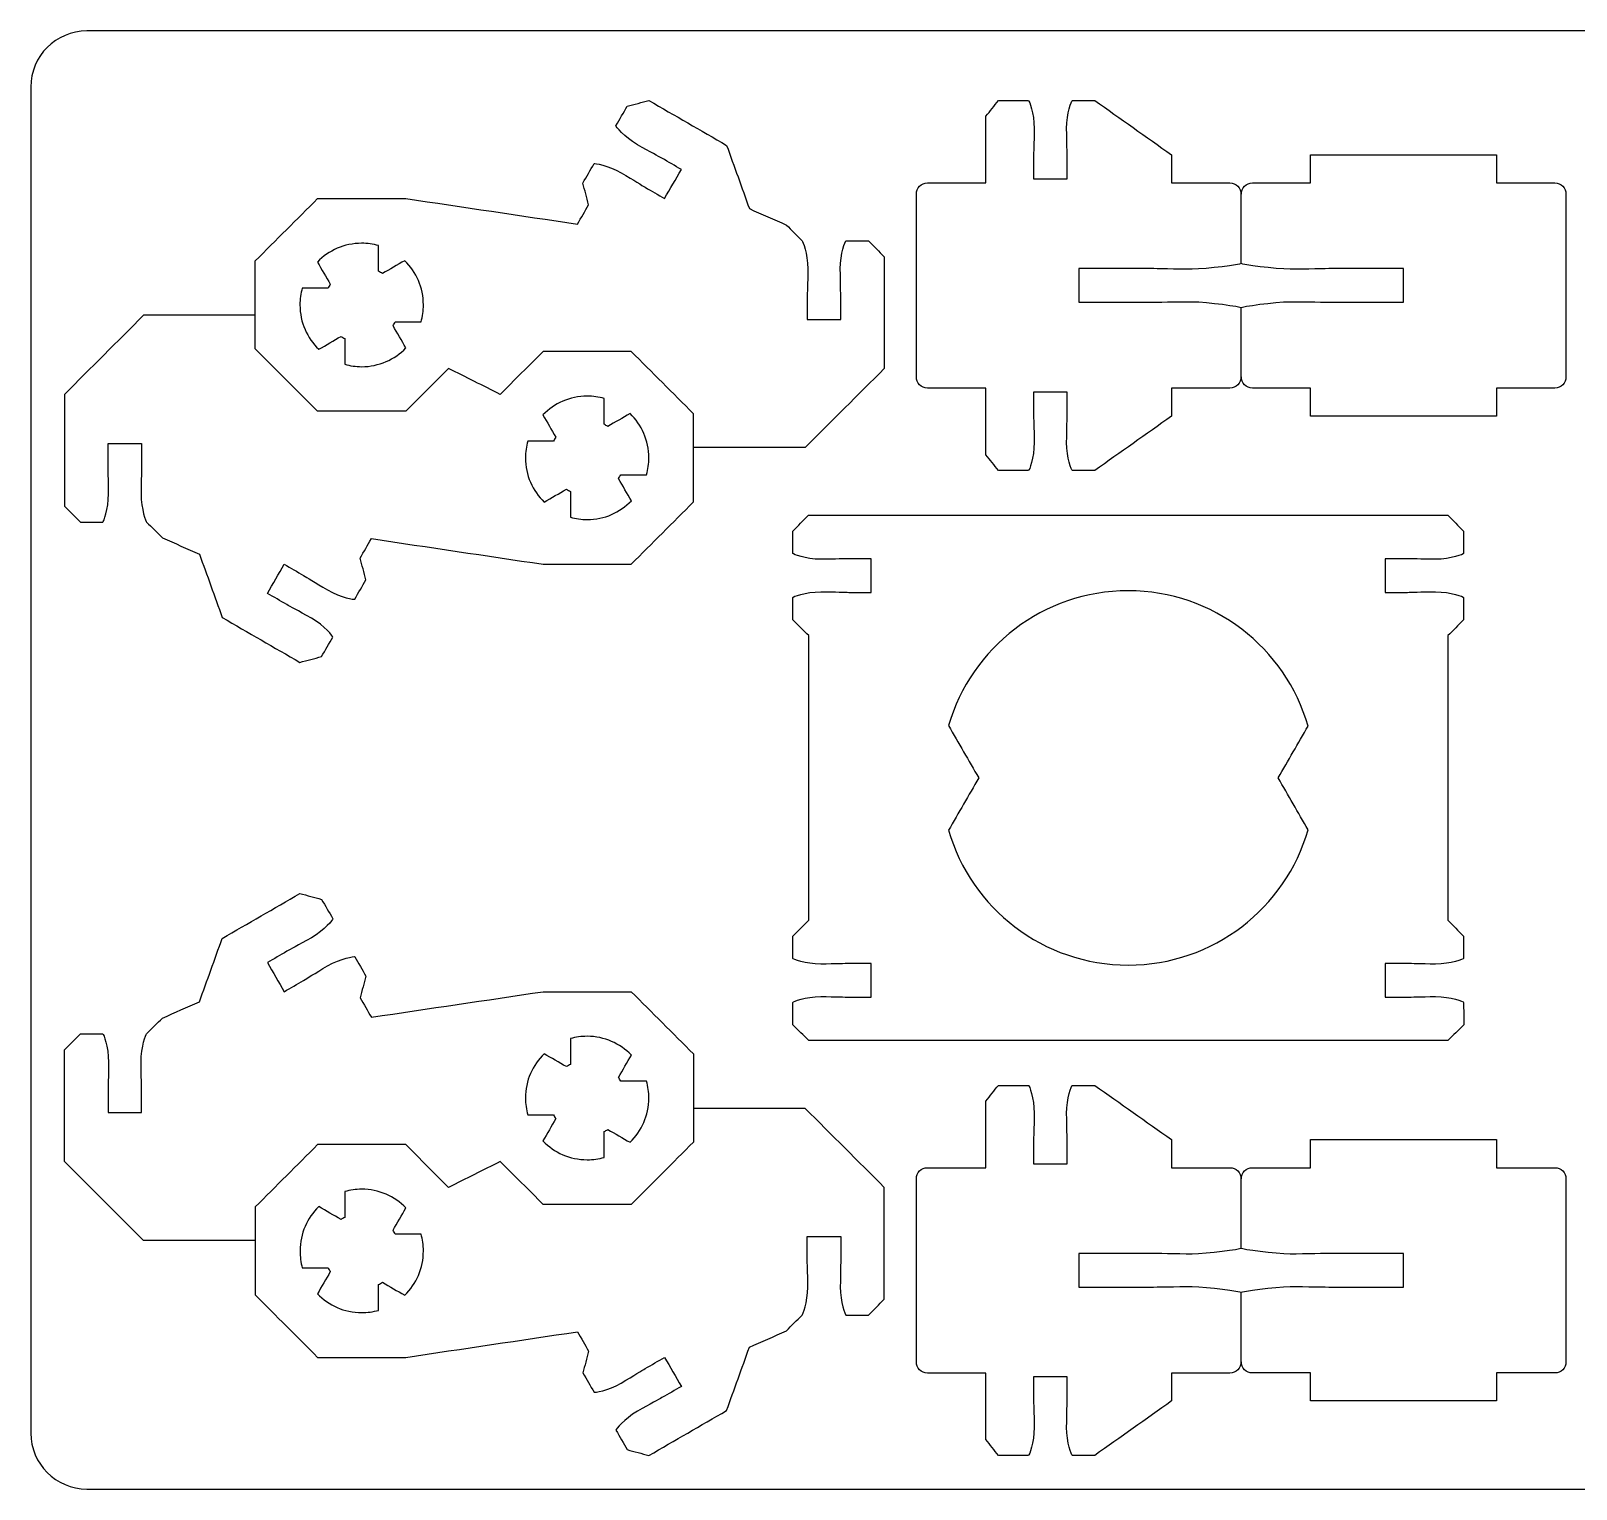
# Model space of a CAD drawing. Extents: x 0 to 680, y 0 to 410.
# Drawn here: x 460 to 597.8, y 280 to 410 of the extents above; entities that cross this region are included whole.
import ezdxf

# ---------------------------------------------------------------- set-up
doc = ezdxf.new("R2010")
doc.units = 0
doc.header["$MEASUREMENT"] = 0
doc.layers.add('DEFAULT', color=18, linetype='CONTINUOUS')

msp = doc.modelspace()

# ---------------------------------------------------------------- linework, layer by layer
at = {"layer": 'DEFAULT', "color": 1}
for points, knots in [([(675, 280.01), (605, 280.01), (535, 280.01), (465, 280.01), (462.24, 280.01), (460, 282.25), (460, 285), (460, 325), (460, 365), (460, 405), (460, 407.77), (462.24, 410), (465, 410), (535, 410), (605, 410), (675, 410), (677.76, 410), (680, 407.77), (680, 405), (680, 365), (680, 325), (680, 285), (680, 282.25), (677.76, 280.01), (675, 280.01)], [0, 0, 0, 0, 595.271, 595.271, 595.271, 596.271, 596.271, 596.271, 936.431, 936.431, 936.431, 937.431, 937.431, 937.431, 1532.702, 1532.702, 1532.702, 1533.702, 1533.702, 1533.702, 1873.862, 1873.862, 1873.862, 1874.862, 1874.862, 1874.862, 1874.862]), ([(534.68, 391.29), (534.01, 391.29), (533.34, 391.29), (532.67, 391.29), (532.61, 391.29), (532.17, 390.16), (532.17, 388.78), (532.17, 387.4), (532.22, 386.62), (532.21, 386.28), (532.21, 385.62), (532.21, 384.95), (532.21, 384.29), (531.21, 384.29), (530.21, 384.29), (529.21, 384.29), (529.21, 384.95), (529.22, 385.62), (529.22, 386.29), (529.22, 386.63), (529.27, 387.4), (529.27, 388.79), (529.27, 390.17), (528.82, 391.29), (528.77, 391.29), (528.3, 391.76), (527.83, 392.23), (527.36, 392.7), (526.26, 393.19), (525.16, 393.67), (524.06, 394.16), (523.39, 396.04), (522.71, 397.92), (522.03, 399.8), (519.72, 401.14), (517.41, 402.47), (515.1, 403.8), (514.46, 403.63), (513.81, 403.46), (513.17, 403.29), (512.84, 402.71), (512.5, 402.13), (512.17, 401.55), (512.14, 401.5), (512.89, 400.56), (514.08, 399.86), (515.28, 399.17), (515.98, 398.83), (516.27, 398.65), (516.85, 398.32), (517.43, 397.98), (518, 397.65), (517.5, 396.79), (517, 395.92), (516.5, 395.06), (515.93, 395.39), (515.35, 395.73), (514.77, 396.06), (514.48, 396.23), (513.83, 396.66), (512.63, 397.35), (511.44, 398.04), (510.25, 398.22), (510.22, 398.17), (509.88, 397.59), (509.55, 397.02), (509.22, 396.44), (509.39, 395.8), (509.56, 395.15), (509.73, 394.51), (509.4, 393.93), (509.07, 393.35), (508.74, 392.78), (503.63, 393.54), (498.53, 394.3), (493.42, 395.06), (490.81, 395.06), (488.19, 395.06), (485.57, 395.06), (483.72, 393.2), (481.86, 391.35), (480.01, 389.5), (480.01, 386.88), (480.01, 384.27), (480.01, 381.65), (481.86, 379.8), (483.72, 377.94), (485.57, 376.09), (488.19, 376.09), (490.81, 376.09), (493.42, 376.09), (494.7, 377.37), (495.97, 378.64), (497.24, 379.91), (498.78, 379.14), (500.32, 378.37), (501.85, 377.6), (503.12, 378.87), (504.4, 380.15), (505.67, 381.42), (508.29, 381.42), (510.91, 381.42), (513.53, 381.42), (515.38, 379.57), (517.23, 377.72), (519.08, 375.87), (519.08, 374.87), (519.08, 373.87), (519.08, 372.87), (522.4, 372.87), (525.72, 372.87), (529.04, 372.87), (531.39, 375.21), (533.74, 377.56), (536.09, 379.91), (536.09, 383.23), (536.09, 386.55), (536.09, 389.87), (535.62, 390.34), (535.15, 390.82), (534.68, 391.29)], [5.670997, 5.670997, 5.670997, 5.670997, 11.341997, 11.341997, 11.341997, 12.341997, 12.341997, 12.341997, 13.341997, 13.341997, 13.341997, 18.992997, 18.992997, 18.992997, 27.492997, 27.492997, 27.492997, 33.154004, 33.154004, 33.154004, 34.154004, 34.154004, 34.154004, 35.154004, 35.154004, 35.154004, 40.824293, 40.824293, 40.824293, 51.024389, 51.024389, 51.024389, 68.038683, 68.038683, 68.038683, 90.718288, 90.718288, 90.718288, 96.391059, 96.391059, 96.391059, 102.058246, 102.058246, 102.058246, 103.058246, 103.058246, 103.058246, 104.058246, 104.058246, 104.058246, 109.717636, 109.717636, 109.717636, 118.216583, 118.216583, 118.216583, 123.894648, 123.894648, 123.894648, 124.894648, 124.894648, 124.894648, 125.894648, 125.894648, 125.894648, 131.561834, 131.561834, 131.561834, 137.223327, 137.223327, 137.223327, 142.890513, 142.890513, 142.890513, 186.767669, 186.767669, 186.767669, 209.038669, 209.038669, 209.038669, 231.30617, 231.30617, 231.30617, 253.57617, 253.57617, 253.57617, 275.843671, 275.843671, 275.843671, 298.114671, 298.114671, 298.114671, 313.416462, 313.416462, 313.416462, 328.033195, 328.033195, 328.033195, 343.334278, 343.334278, 343.334278, 365.604278, 365.604278, 365.604278, 387.871779, 387.871779, 387.871779, 396.375779, 396.375779, 396.375779, 424.616779, 424.616779, 424.616779, 452.857917, 452.857917, 452.857917, 481.096917, 481.096917, 481.096917, 486.767914, 486.767914, 486.767914, 486.767914]), ([(567.91, 379.16), (567.91, 378.61), (567.46, 378.15), (566.91, 378.15), (565.17, 378.15), (563.44, 378.15), (561.7, 378.15), (561.7, 377.32), (561.7, 376.49), (561.7, 375.66), (559.42, 374.04), (557.14, 372.43), (554.86, 370.81), (554.19, 370.81), (553.53, 370.81), (552.86, 370.81), (552.8, 370.81), (552.36, 371.93), (552.35, 373.31), (552.35, 374.69), (552.4, 375.47), (552.4, 375.81), (552.4, 376.47), (552.4, 377.14), (552.4, 377.8), (551.4, 377.8), (550.4, 377.8), (549.4, 377.8), (549.4, 377.14), (549.4, 376.47), (549.4, 375.8), (549.4, 375.47), (549.45, 374.69), (549.45, 373.3), (549.45, 371.93), (549.01, 370.81), (548.95, 370.81), (548.05, 370.81), (547.15, 370.81), (546.26, 370.81), (545.89, 371.28), (545.52, 371.75), (545.15, 372.22), (545.15, 374.2), (545.15, 376.18), (545.15, 378.15), (543.41, 378.15), (541.68, 378.15), (539.95, 378.15), (539.4, 378.15), (538.95, 378.61), (538.95, 379.16), (538.95, 384.59), (538.95, 390.03), (538.95, 395.46), (538.95, 396.01), (539.4, 396.46), (539.95, 396.46), (541.68, 396.46), (543.41, 396.46), (545.15, 396.46), (545.15, 398.43), (545.15, 400.41), (545.15, 402.39), (545.52, 402.86), (545.89, 403.33), (546.26, 403.8), (547.15, 403.8), (548.05, 403.8), (548.95, 403.8), (549.01, 403.8), (549.45, 402.68), (549.45, 401.31), (549.45, 399.92), (549.4, 399.14), (549.4, 398.81), (549.4, 398.14), (549.4, 397.47), (549.4, 396.81), (550.4, 396.81), (551.4, 396.81), (552.4, 396.81), (552.4, 397.47), (552.4, 398.14), (552.4, 398.8), (552.4, 399.14), (552.35, 399.92), (552.35, 401.3), (552.36, 402.68), (552.8, 403.8), (552.86, 403.8), (553.53, 403.8), (554.19, 403.8), (554.86, 403.8), (557.14, 402.19), (559.42, 400.57), (561.7, 398.96), (561.7, 398.12), (561.7, 397.29), (561.7, 396.46), (563.44, 396.46), (565.17, 396.46), (566.91, 396.46), (567.46, 396.46), (567.91, 396.01), (567.91, 395.46)], [0, 0, 0, 0, 1, 1, 1, 15.775, 15.775, 15.775, 22.855, 22.855, 22.855, 46.613384, 46.613384, 46.613384, 52.283384, 52.283384, 52.283384, 53.283384, 53.283384, 53.283384, 54.283384, 54.283384, 54.283384, 59.943384, 59.943384, 59.943384, 68.443384, 68.443384, 68.443384, 74.113397, 74.113397, 74.113397, 75.113397, 75.113397, 75.113397, 76.113397, 76.113397, 76.113397, 83.758397, 83.758397, 83.758397, 88.856436, 88.856436, 88.856436, 105.675436, 105.675436, 105.675436, 120.390436, 120.390436, 120.390436, 121.390436, 121.390436, 121.390436, 167.599436, 167.599436, 167.599436, 168.599436, 168.599436, 168.599436, 183.314436, 183.314436, 183.314436, 200.134436, 200.134436, 200.134436, 205.231689, 205.231689, 205.231689, 212.876689, 212.876689, 212.876689, 213.876689, 213.876689, 213.876689, 214.876689, 214.876689, 214.876689, 220.545701, 220.545701, 220.545701, 229.045701, 229.045701, 229.045701, 234.706701, 234.706701, 234.706701, 235.706701, 235.706701, 235.706701, 236.706701, 236.706701, 236.706701, 242.376701, 242.376701, 242.376701, 266.13046, 266.13046, 266.13046, 273.21946, 273.21946, 273.21946, 287.99446, 287.99446, 287.99446, 288.99446, 288.99446, 288.99446, 288.99446]), ([(596.87, 379.16), (596.87, 384.59), (596.87, 390.03), (596.87, 395.46), (596.87, 396.01), (596.42, 396.46), (595.87, 396.46), (594.13, 396.46), (592.39, 396.46), (590.66, 396.46), (590.66, 397.29), (590.66, 398.12), (590.66, 398.96), (585.14, 398.96), (579.62, 398.96), (574.1, 398.96), (574.1, 398.12), (574.1, 397.29), (574.1, 396.46), (572.37, 396.46), (570.64, 396.46), (568.91, 396.46), (568.36, 396.46), (567.91, 396.01), (567.91, 395.46), (567.91, 393.39), (567.91, 391.32), (567.91, 389.26), (567.94, 389.19), (570.92, 388.76), (572.28, 388.76), (573.66, 388.76), (575.57, 388.81), (575.91, 388.81), (578.07, 388.81), (580.23, 388.81), (582.39, 388.81), (582.39, 387.81), (582.39, 386.82), (582.39, 385.82), (580.23, 385.82), (578.07, 385.82), (575.91, 385.82), (575.57, 385.81), (573.66, 385.86), (572.28, 385.86), (570.9, 385.86), (567.91, 385.41), (567.91, 385.35), (567.91, 383.29), (567.91, 381.22), (567.91, 379.16), (567.91, 378.61), (568.36, 378.16), (568.91, 378.16), (570.64, 378.16), (572.37, 378.16), (574.1, 378.16), (574.1, 377.32), (574.1, 376.49), (574.1, 375.66), (579.62, 375.66), (585.14, 375.66), (590.66, 375.66), (590.66, 376.49), (590.66, 377.32), (590.66, 378.16), (592.39, 378.16), (594.13, 378.16), (595.87, 378.16), (596.42, 378.16), (596.87, 378.61), (596.87, 379.16)], [1, 1, 1, 1, 47.209, 47.209, 47.209, 48.209, 48.209, 48.209, 62.973, 62.973, 62.973, 70.053, 70.053, 70.053, 116.978, 116.978, 116.978, 124.058, 124.058, 124.058, 138.782, 138.782, 138.782, 139.782, 139.782, 139.782, 157.372, 157.372, 157.372, 158.372, 158.372, 158.372, 159.372, 159.372, 159.372, 177.743002, 177.743002, 177.743002, 186.241002, 186.241002, 186.241002, 204.602002, 204.602002, 204.602002, 205.602002, 205.602002, 205.602002, 206.602002, 206.602002, 206.602002, 224.161002, 224.161002, 224.161002, 225.161002, 225.161002, 225.161002, 239.885002, 239.885002, 239.885002, 246.974002, 246.974002, 246.974002, 293.899002, 293.899002, 293.899002, 300.988002, 300.988002, 300.988002, 315.752002, 315.752002, 315.752002, 316.752002, 316.752002, 316.752002, 316.752002]), ([(494.79, 384.07), (494.02, 384.07), (493.26, 384.07), (492.49, 384.07), (492.43, 383.95), (492.37, 383.84), (492.29, 383.73), (492.67, 383.07), (493.06, 382.4), (493.44, 381.74), (492.44, 380.71), (491.04, 380.07), (489.49, 380.07), (488.97, 380.07), (488.47, 380.15), (487.99, 380.28), (487.99, 381.05), (487.99, 381.81), (487.99, 382.58), (487.88, 382.64), (487.76, 382.7), (487.66, 382.77), (487, 382.39), (486.33, 382), (485.67, 381.62), (484.64, 382.62), (483.99, 384.02), (483.99, 385.57), (483.99, 386.09), (484.07, 386.6), (484.2, 387.07), (484.97, 387.07), (485.73, 387.07), (486.5, 387.07), (486.56, 387.19), (486.63, 387.3), (486.7, 387.42), (486.32, 388.08), (485.93, 388.74), (485.55, 389.4), (486.55, 390.43), (487.95, 391.07), (489.49, 391.07), (490.01, 391.07), (490.51, 391), (490.99, 390.87), (490.99, 390.1), (490.99, 389.34), (490.99, 388.57), (491.11, 388.51), (491.23, 388.44), (491.34, 388.37), (492, 388.75), (492.67, 389.13), (493.33, 389.52), (494.36, 388.52), (495, 387.12), (495, 385.57), (495, 385.05), (494.93, 384.55), (494.79, 384.07)], [1, 1, 1, 1, 7.511, 7.511, 7.511, 8.511, 8.511, 8.511, 15.011723, 15.011723, 15.011723, 16.011723, 16.011723, 16.011723, 17.011723, 17.011723, 17.011723, 23.521723, 23.521723, 23.521723, 24.521723, 24.521723, 24.521723, 31.036973, 31.036973, 31.036973, 32.036973, 32.036973, 32.036973, 33.036973, 33.036973, 33.036973, 39.547973, 39.547973, 39.547973, 40.557973, 40.557973, 40.557973, 47.062335, 47.062335, 47.062335, 48.062335, 48.062335, 48.062335, 49.062335, 49.062335, 49.062335, 55.562335, 55.562335, 55.562335, 56.562335, 56.562335, 56.562335, 63.055265, 63.055265, 63.055265, 64.055265, 64.055265, 64.055265, 65.055265, 65.055265, 65.055265, 65.055265]), ([(567.91, 389.26), (567.88, 389.19), (564.9, 388.76), (563.54, 388.76), (562.16, 388.76), (560.26, 388.81), (559.91, 388.81), (557.75, 388.81), (555.59, 388.81), (553.43, 388.81), (553.43, 387.81), (553.43, 386.82), (553.43, 385.82), (555.59, 385.82), (557.75, 385.82), (559.91, 385.82), (560.25, 385.81), (562.16, 385.86), (563.54, 385.86), (564.92, 385.86), (567.91, 385.41), (567.91, 385.35)], [0, 0, 0, 0, 1, 1, 1, 2, 2, 2, 20.375002, 20.375002, 20.375002, 28.873002, 28.873002, 28.873002, 47.238002, 47.238002, 47.238002, 48.238002, 48.238002, 48.238002, 49.238002, 49.238002, 49.238002, 49.238002]), ([(480.01, 384.65), (476.69, 384.65), (473.37, 384.65), (470.05, 384.65), (467.7, 382.3), (465.35, 379.95), (463, 377.6), (463, 374.28), (463, 370.96), (463, 367.64), (463.48, 367.17), (463.95, 366.7), (464.42, 366.22), (465.09, 366.22), (465.75, 366.22), (466.42, 366.22), (466.48, 366.22), (466.92, 367.35), (466.93, 368.73), (466.93, 370.11), (466.88, 370.89), (466.88, 371.23), (466.88, 371.89), (466.88, 372.56), (466.88, 373.22), (467.88, 373.22), (468.88, 373.22), (469.88, 373.22), (469.88, 372.56), (469.88, 371.89), (469.88, 371.23), (469.88, 370.88), (469.83, 370.11), (469.83, 368.73), (469.83, 367.35), (470.27, 366.22), (470.32, 366.22), (470.8, 365.75), (471.27, 365.28), (471.74, 364.81), (472.84, 364.32), (473.93, 363.84), (475.03, 363.36), (475.71, 361.47), (476.39, 359.59), (477.06, 357.71), (479.37, 356.37), (481.68, 355.04), (483.99, 353.71), (484.64, 353.88), (485.28, 354.05), (485.92, 354.23), (486.26, 354.8), (486.59, 355.38), (486.92, 355.96), (486.95, 356.01), (486.2, 356.96), (485.01, 357.65), (483.81, 358.34), (483.12, 358.69), (482.82, 358.86), (482.24, 359.19), (481.67, 359.53), (481.09, 359.86), (481.59, 360.73), (482.09, 361.59), (482.59, 362.46), (483.17, 362.12), (483.75, 361.79), (484.32, 361.45), (484.62, 361.28), (485.26, 360.85), (486.46, 360.16), (487.66, 359.47), (488.85, 359.3), (488.88, 359.34), (489.21, 359.92), (489.54, 360.5), (489.88, 361.07), (489.7, 361.72), (489.53, 362.36), (489.36, 363), (489.69, 363.58), (490.03, 364.16), (490.36, 364.74), (495.46, 363.98), (500.57, 363.22), (505.67, 362.46), (508.29, 362.46), (510.91, 362.46), (513.53, 362.46), (515.38, 364.31), (517.23, 366.16), (519.08, 368.01), (519.08, 369.63), (519.08, 371.25), (519.08, 372.87)], [0, 0, 0, 0, 28.24, 28.24, 28.24, 56.481138, 56.481138, 56.481138, 84.721138, 84.721138, 84.721138, 90.391427, 90.391427, 90.391427, 96.061427, 96.061427, 96.061427, 97.061427, 97.061427, 97.061427, 98.061427, 98.061427, 98.061427, 103.712427, 103.712427, 103.712427, 112.212427, 112.212427, 112.212427, 117.873434, 117.873434, 117.873434, 118.873434, 118.873434, 118.873434, 119.873434, 119.873434, 119.873434, 125.545138, 125.545138, 125.545138, 135.744319, 135.744319, 135.744319, 152.758951, 152.758951, 152.758951, 175.43769, 175.43769, 175.43769, 181.111428, 181.111428, 181.111428, 186.77948, 186.77948, 186.77948, 187.77948, 187.77948, 187.77948, 188.77948, 188.77948, 188.77948, 194.439737, 194.439737, 194.439737, 202.937818, 202.937818, 202.937818, 208.615381, 208.615381, 208.615381, 209.615381, 209.615381, 209.615381, 210.615381, 210.615381, 210.615381, 216.283933, 216.283933, 216.283933, 221.944718, 221.944718, 221.944718, 227.612403, 227.612403, 227.612403, 271.48857, 271.48857, 271.48857, 293.75957, 293.75957, 293.75957, 316.027071, 316.027071, 316.027071, 329.794071, 329.794071, 329.794071, 329.794071]), ([(504.3, 373.44), (505.07, 373.44), (505.84, 373.44), (506.6, 373.44), (506.66, 373.56), (506.73, 373.67), (506.8, 373.78), (506.42, 374.45), (506.04, 375.11), (505.66, 375.77), (506.65, 376.8), (508.05, 377.44), (509.6, 377.44), (510.12, 377.44), (510.63, 377.37), (511.11, 377.23), (511.11, 376.47), (511.11, 375.7), (511.11, 374.93), (511.22, 374.87), (511.33, 374.81), (511.43, 374.74), (512.1, 375.12), (512.76, 375.51), (513.42, 375.89), (514.46, 374.89), (515.1, 373.49), (515.1, 371.94), (515.1, 371.42), (515.03, 370.92), (514.89, 370.44), (514.13, 370.44), (513.36, 370.44), (512.59, 370.44), (512.53, 370.32), (512.47, 370.21), (512.39, 370.09), (512.78, 369.43), (513.16, 368.77), (513.54, 368.11), (512.54, 367.08), (511.14, 366.44), (509.6, 366.44), (509.08, 366.44), (508.58, 366.51), (508.11, 366.64), (508.11, 367.41), (508.11, 368.17), (508.11, 368.94), (507.98, 369), (507.86, 369.07), (507.75, 369.14), (507.09, 368.76), (506.43, 368.38), (505.77, 368), (504.73, 368.99), (504.1, 370.39), (504.1, 371.94), (504.1, 372.46), (504.17, 372.96), (504.3, 373.44)], [1, 1, 1, 1, 7.51, 7.51, 7.51, 8.51, 8.51, 8.51, 15.010723, 15.010723, 15.010723, 16.010723, 16.010723, 16.010723, 17.010723, 17.010723, 17.010723, 23.520723, 23.520723, 23.520723, 24.520723, 24.520723, 24.520723, 31.036473, 31.036473, 31.036473, 32.036473, 32.036473, 32.036473, 33.036473, 33.036473, 33.036473, 39.546473, 39.546473, 39.546473, 40.555473, 40.555473, 40.555473, 47.060701, 47.060701, 47.060701, 48.060701, 48.060701, 48.060701, 49.060701, 49.060701, 49.060701, 55.560701, 55.560701, 55.560701, 56.560701, 56.560701, 56.560701, 63.052765, 63.052765, 63.052765, 64.052765, 64.052765, 64.052765, 65.052765, 65.052765, 65.052765, 65.052765]), ([(587.74, 323.4), (587.74, 323.46), (586.62, 323.9), (585.24, 323.91), (583.86, 323.91), (583.08, 323.86), (582.74, 323.86), (582.08, 323.86), (581.41, 323.86), (580.75, 323.87), (580.75, 324.86), (580.75, 325.86), (580.75, 326.86), (581.41, 326.86), (582.08, 326.86), (582.75, 326.86), (583.08, 326.86), (583.86, 326.81), (585.25, 326.81), (586.63, 326.81), (587.75, 327.26), (587.74, 327.31), (587.74, 327.98), (587.74, 328.64), (587.74, 329.31), (587.27, 329.78), (586.8, 330.25), (586.33, 330.72), (586.33, 339.18), (586.33, 347.63), (586.33, 356.09), (586.8, 356.56), (587.27, 357.03), (587.74, 357.5), (587.74, 358.17), (587.74, 358.83), (587.74, 359.5), (587.75, 359.55), (586.63, 360), (585.25, 360), (583.86, 360), (583.08, 359.95), (582.75, 359.95), (582.08, 359.95), (581.41, 359.95), (580.75, 359.95), (580.75, 360.95), (580.75, 361.94), (580.75, 362.94), (581.41, 362.94), (582.08, 362.95), (582.74, 362.95), (583.08, 362.95), (583.86, 362.9), (585.24, 362.9), (586.62, 362.9), (587.74, 363.35), (587.74, 363.41), (587.74, 364.07), (587.74, 364.74), (587.74, 365.41), (587.27, 365.88), (586.8, 366.35), (586.33, 366.82), (567.33, 366.82), (548.34, 366.82), (529.34, 366.82), (528.87, 366.35), (528.4, 365.88), (527.93, 365.41), (527.93, 364.74), (527.93, 364.07), (527.94, 363.41), (527.94, 363.35), (529.05, 362.9), (530.43, 362.9), (531.82, 362.9), (532.6, 362.95), (532.94, 362.95), (533.6, 362.95), (534.27, 362.94), (534.93, 362.94), (534.93, 361.94), (534.93, 360.95), (534.93, 359.95), (534.27, 359.95), (533.6, 359.95), (532.94, 359.95), (532.59, 359.95), (531.82, 360), (530.43, 360), (529.05, 360), (527.93, 359.55), (527.93, 359.5), (527.93, 358.83), (527.93, 358.17), (527.93, 357.5), (528.4, 357.03), (528.88, 356.56), (529.35, 356.09), (529.35, 347.63), (529.35, 339.18), (529.35, 330.72), (528.88, 330.25), (528.4, 329.78), (527.93, 329.31), (527.93, 328.64), (527.93, 327.98), (527.93, 327.31), (527.93, 327.26), (529.05, 326.81), (530.43, 326.81), (531.82, 326.81), (532.59, 326.86), (532.94, 326.86), (533.6, 326.86), (534.27, 326.86), (534.93, 326.86), (534.93, 325.86), (534.93, 324.86), (534.93, 323.87), (534.27, 323.86), (533.6, 323.86), (532.94, 323.86), (532.6, 323.86), (531.82, 323.91), (530.43, 323.91), (529.05, 323.9), (527.94, 323.46), (527.94, 323.4), (527.94, 322.74), (527.94, 322.07), (527.94, 321.4), (528.41, 320.93), (528.88, 320.46), (529.35, 319.99), (548.34, 319.99), (567.34, 319.99), (586.33, 319.99), (586.8, 320.46), (587.28, 320.93), (587.75, 321.4), (587.75, 322.07), (587.75, 322.74), (587.74, 323.4)], [0.018, 0.018, 0.018, 0.018, 1.018028, 1.018028, 1.018028, 2.018055, 2.018055, 2.018055, 7.677222, 7.677222, 7.677222, 16.166456, 16.166456, 16.166456, 21.835619, 21.835619, 21.835619, 22.835647, 22.835647, 22.835647, 23.835675, 23.835675, 23.835675, 29.505831, 29.505831, 29.505831, 35.17557, 35.17557, 35.17557, 107.066552, 107.066552, 107.066552, 112.736998, 112.736998, 112.736998, 118.407154, 118.407154, 118.407154, 119.407182, 119.407182, 119.407182, 120.407209, 120.407209, 120.407209, 126.076376, 126.076376, 126.076376, 134.56761, 134.56761, 134.56761, 140.226774, 140.226774, 140.226774, 141.226801, 141.226801, 141.226801, 142.226829, 142.226829, 142.226829, 147.897985, 147.897985, 147.897985, 153.571967, 153.571967, 153.571967, 315.098421, 315.098421, 315.098421, 320.768866, 320.768866, 320.768866, 326.458023, 326.458023, 326.458023, 327.458051, 327.458051, 327.458051, 328.458078, 328.458078, 328.458078, 334.108241, 334.108241, 334.108241, 342.599475, 342.599475, 342.599475, 348.260642, 348.260642, 348.260642, 349.26067, 349.26067, 349.26067, 350.260697, 350.260697, 350.260697, 355.930854, 355.930854, 355.930854, 361.602007, 361.602007, 361.602007, 433.492989, 433.492989, 433.492989, 439.163435, 439.163435, 439.163435, 444.833591, 444.833591, 444.833591, 445.833618, 445.833618, 445.833618, 446.833646, 446.833646, 446.833646, 452.494809, 452.494809, 452.494809, 460.984043, 460.984043, 460.984043, 466.63421, 466.63421, 466.63421, 467.634237, 467.634237, 467.634237, 468.634265, 468.634265, 468.634265, 474.304421, 474.304421, 474.304421, 479.974867, 479.974867, 479.974867, 641.505321, 641.505321, 641.505321, 647.176473, 647.176473, 647.176473, 652.84663, 652.84663, 652.84663, 652.84663]), ([(557.84, 326.72), (550.24, 326.72), (543.84, 331.79), (541.82, 338.74), (542.71, 340.29), (543.61, 341.85), (544.51, 343.41), (543.61, 344.96), (542.71, 346.52), (541.82, 348.07), (543.83, 355.01), (550.24, 360.09), (557.84, 360.09), (565.45, 360.09), (571.87, 354.99), (573.88, 348.03), (572.99, 346.49), (572.1, 344.95), (571.21, 343.41), (572.1, 341.86), (572.99, 340.32), (573.88, 338.78), (571.87, 331.81), (565.45, 326.72), (557.84, 326.72)], [1, 1, 1, 1, 2, 2, 2, 17.278882, 17.278882, 17.278882, 32.54824, 32.54824, 32.54824, 33.54824, 33.54824, 33.54824, 34.54824, 34.54824, 34.54824, 49.685833, 49.685833, 49.685833, 64.832087, 64.832087, 64.832087, 65.832087, 65.832087, 65.832087, 65.832087]), ([(463, 319.17), (463, 315.85), (463, 312.53), (463, 309.21), (465.35, 306.86), (467.7, 304.51), (470.05, 302.16), (473.37, 302.16), (476.69, 302.16), (480.01, 302.16), (480.01, 303.16), (480.01, 304.16), (480.01, 305.16), (481.86, 307.01), (483.72, 308.87), (485.57, 310.72), (488.19, 310.72), (490.81, 310.72), (493.42, 310.72), (494.7, 309.44), (495.97, 308.17), (497.24, 306.9), (498.78, 307.67), (500.32, 308.44), (501.85, 309.21), (503.12, 307.94), (504.4, 306.66), (505.67, 305.39), (508.29, 305.39), (510.91, 305.39), (513.53, 305.39), (515.38, 307.24), (517.23, 309.09), (519.08, 310.94), (519.08, 313.56), (519.08, 316.18), (519.08, 318.8), (517.23, 320.65), (515.38, 322.5), (513.53, 324.35), (510.91, 324.35), (508.29, 324.35), (505.67, 324.35), (500.57, 323.59), (495.46, 322.83), (490.36, 322.07), (490.03, 322.65), (489.69, 323.23), (489.36, 323.81), (489.53, 324.45), (489.7, 325.09), (489.88, 325.74), (489.54, 326.31), (489.21, 326.89), (488.88, 327.47), (488.85, 327.51), (487.66, 327.34), (486.46, 326.65), (485.26, 325.96), (484.62, 325.53), (484.32, 325.36), (483.75, 325.02), (483.17, 324.69), (482.59, 324.35), (482.09, 325.22), (481.59, 326.08), (481.09, 326.95), (481.67, 327.28), (482.24, 327.61), (482.82, 327.95), (483.12, 328.12), (483.81, 328.47), (485.01, 329.16), (486.2, 329.85), (486.95, 330.79), (486.92, 330.85), (486.59, 331.43), (486.26, 332.01), (485.92, 332.58), (485.28, 332.76), (484.64, 332.93), (483.99, 333.1), (481.68, 331.77), (479.37, 330.43), (477.06, 329.1), (476.39, 327.22), (475.71, 325.34), (475.03, 323.45), (473.93, 322.97), (472.84, 322.48), (471.74, 322), (471.27, 321.53), (470.8, 321.06), (470.32, 320.59), (470.27, 320.59), (469.83, 319.46), (469.83, 318.08), (469.83, 316.7), (469.88, 315.92), (469.88, 315.58), (469.88, 314.92), (469.88, 314.25), (469.88, 313.59), (468.88, 313.59), (467.88, 313.59), (466.88, 313.59), (466.88, 314.25), (466.88, 314.91), (466.88, 315.58), (466.88, 315.92), (466.93, 316.7), (466.93, 318.08), (466.92, 319.46), (466.48, 320.59), (466.42, 320.59), (465.75, 320.59), (465.09, 320.59), (464.42, 320.59), (463.95, 320.11), (463.48, 319.64), (463, 319.17)], [5.671704, 5.671704, 5.671704, 5.671704, 33.909704, 33.909704, 33.909704, 62.151549, 62.151549, 62.151549, 90.391549, 90.391549, 90.391549, 98.895549, 98.895549, 98.895549, 121.163049, 121.163049, 121.163049, 143.434049, 143.434049, 143.434049, 158.736547, 158.736547, 158.736547, 173.353728, 173.353728, 173.353728, 188.654811, 188.654811, 188.654811, 210.925811, 210.925811, 210.925811, 233.192605, 233.192605, 233.192605, 255.462605, 255.462605, 255.462605, 277.729399, 277.729399, 277.729399, 300.000399, 300.000399, 300.000399, 343.876713, 343.876713, 343.876713, 349.544398, 349.544398, 349.544398, 355.206857, 355.206857, 355.206857, 360.874543, 360.874543, 360.874543, 361.874543, 361.874543, 361.874543, 362.874543, 362.874543, 362.874543, 368.552106, 368.552106, 368.552106, 377.050187, 377.050187, 377.050187, 382.709578, 382.709578, 382.709578, 383.709578, 383.709578, 383.709578, 384.709578, 384.709578, 384.709578, 390.376764, 390.376764, 390.376764, 396.050243, 396.050243, 396.050243, 418.728982, 418.728982, 418.728982, 435.743952, 435.743952, 435.743952, 445.941815, 445.941815, 445.941815, 451.612811, 451.612811, 451.612811, 452.612811, 452.612811, 452.612811, 453.612811, 453.612811, 453.612811, 459.273818, 459.273818, 459.273818, 467.773818, 467.773818, 467.773818, 473.424818, 473.424818, 473.424818, 474.424818, 474.424818, 474.424818, 475.424818, 475.424818, 475.424818, 481.094818, 481.094818, 481.094818, 486.766522, 486.766522, 486.766522, 486.766522]), ([(504.1, 314.87), (504.1, 316.42), (504.73, 317.82), (505.77, 318.81), (506.43, 318.43), (507.09, 318.05), (507.75, 317.67), (507.86, 317.74), (507.98, 317.81), (508.11, 317.87), (508.11, 318.64), (508.11, 319.4), (508.11, 320.17), (508.58, 320.3), (509.08, 320.37), (509.6, 320.37), (511.14, 320.37), (512.54, 319.73), (513.54, 318.7), (513.16, 318.04), (512.78, 317.38), (512.39, 316.71), (512.47, 316.6), (512.53, 316.49), (512.59, 316.37), (513.36, 316.37), (514.13, 316.37), (514.89, 316.37), (515.03, 315.89), (515.1, 315.39), (515.1, 314.87), (515.1, 313.32), (514.46, 311.92), (513.42, 310.92), (512.76, 311.3), (512.1, 311.69), (511.43, 312.07), (511.33, 312), (511.22, 311.93), (511.11, 311.87), (511.11, 311.11), (511.11, 310.34), (511.11, 309.58), (510.63, 309.44), (510.12, 309.37), (509.6, 309.37), (508.05, 309.37), (506.65, 310.01), (505.66, 311.04), (506.04, 311.7), (506.42, 312.36), (506.8, 313.03), (506.73, 313.13), (506.66, 313.25), (506.6, 313.37), (505.84, 313.37), (505.07, 313.37), (504.3, 313.37), (504.17, 313.85), (504.1, 314.35), (504.1, 314.87)], [1, 1, 1, 1, 2, 2, 2, 8.491199, 8.491199, 8.491199, 9.491199, 9.491199, 9.491199, 15.991199, 15.991199, 15.991199, 16.991199, 16.991199, 16.991199, 17.991199, 17.991199, 17.991199, 24.504561, 24.504561, 24.504561, 25.504561, 25.504561, 25.504561, 32.014561, 32.014561, 32.014561, 33.014561, 33.014561, 33.014561, 34.014561, 34.014561, 34.014561, 40.528945, 40.528945, 40.528945, 41.528945, 41.528945, 41.528945, 48.038945, 48.038945, 48.038945, 49.038945, 49.038945, 49.038945, 50.038945, 50.038945, 50.038945, 56.538802, 56.538802, 56.538802, 57.538802, 57.538802, 57.538802, 64.048802, 64.048802, 64.048802, 65.048802, 65.048802, 65.048802, 65.048802]), ([(567.91, 291.36), (567.91, 290.8), (567.46, 290.35), (566.91, 290.35), (565.17, 290.35), (563.44, 290.35), (561.7, 290.35), (561.7, 289.52), (561.7, 288.69), (561.7, 287.86), (559.42, 286.24), (557.14, 284.62), (554.86, 283.01), (554.19, 283.01), (553.53, 283.01), (552.86, 283.01), (552.8, 283.01), (552.36, 284.13), (552.35, 285.51), (552.35, 286.89), (552.4, 287.67), (552.4, 288.01), (552.4, 288.67), (552.4, 289.34), (552.4, 290), (551.4, 290), (550.4, 290), (549.4, 290), (549.4, 289.34), (549.4, 288.67), (549.4, 288), (549.4, 287.66), (549.45, 286.89), (549.45, 285.5), (549.45, 284.13), (549.01, 283), (548.95, 283), (548.05, 283), (547.15, 283), (546.26, 283), (545.89, 283.48), (545.52, 283.95), (545.15, 284.42), (545.15, 286.4), (545.15, 288.38), (545.15, 290.35), (543.41, 290.35), (541.68, 290.35), (539.95, 290.35), (539.4, 290.35), (538.95, 290.8), (538.95, 291.36), (538.95, 296.79), (538.95, 302.23), (538.95, 307.66), (538.95, 308.21), (539.4, 308.66), (539.95, 308.66), (541.68, 308.66), (543.41, 308.66), (545.15, 308.66), (545.15, 310.63), (545.15, 312.61), (545.15, 314.59), (545.52, 315.06), (545.89, 315.53), (546.26, 316), (547.15, 316), (548.05, 316), (548.95, 316), (549.01, 316), (549.45, 314.88), (549.45, 313.51), (549.45, 312.12), (549.4, 311.34), (549.4, 311), (549.4, 310.34), (549.4, 309.67), (549.4, 309), (550.4, 309), (551.4, 309), (552.4, 309), (552.4, 309.67), (552.4, 310.34), (552.4, 311), (552.4, 311.34), (552.35, 312.12), (552.35, 313.5), (552.36, 314.88), (552.8, 316), (552.86, 316), (553.53, 316), (554.19, 316), (554.86, 316), (557.14, 314.39), (559.42, 312.77), (561.7, 311.16), (561.7, 310.32), (561.7, 309.49), (561.7, 308.66), (563.44, 308.66), (565.17, 308.66), (566.91, 308.66), (567.46, 308.66), (567.91, 308.21), (567.91, 307.66)], [0, 0, 0, 0, 1, 1, 1, 15.775, 15.775, 15.775, 22.855, 22.855, 22.855, 46.613962, 46.613962, 46.613962, 52.283962, 52.283962, 52.283962, 53.283962, 53.283962, 53.283962, 54.283962, 54.283962, 54.283962, 59.943962, 59.943962, 59.943962, 68.443962, 68.443962, 68.443962, 74.113975, 74.113975, 74.113975, 75.113975, 75.113975, 75.113975, 76.113975, 76.113975, 76.113975, 83.758975, 83.758975, 83.758975, 88.857014, 88.857014, 88.857014, 105.677014, 105.677014, 105.677014, 120.392014, 120.392014, 120.392014, 121.392014, 121.392014, 121.392014, 167.601014, 167.601014, 167.601014, 168.601014, 168.601014, 168.601014, 183.316014, 183.316014, 183.316014, 200.137014, 200.137014, 200.137014, 205.234267, 205.234267, 205.234267, 212.879267, 212.879267, 212.879267, 213.879267, 213.879267, 213.879267, 214.879267, 214.879267, 214.879267, 220.54828, 220.54828, 220.54828, 229.04828, 229.04828, 229.04828, 234.70828, 234.70828, 234.70828, 235.70828, 235.70828, 235.70828, 236.70828, 236.70828, 236.70828, 242.37828, 242.37828, 242.37828, 266.132038, 266.132038, 266.132038, 273.222038, 273.222038, 273.222038, 287.997038, 287.997038, 287.997038, 288.997038, 288.997038, 288.997038, 288.997038]), ([(480.01, 302.16), (480.01, 300.54), (480.01, 298.93), (480.01, 297.31), (481.86, 295.46), (483.72, 293.61), (485.57, 291.75), (488.19, 291.75), (490.81, 291.75), (493.42, 291.75), (498.53, 292.51), (503.63, 293.27), (508.74, 294.03), (509.07, 293.46), (509.4, 292.88), (509.73, 292.3), (509.56, 291.66), (509.39, 291.01), (509.22, 290.37), (509.55, 289.79), (509.88, 289.22), (510.22, 288.64), (510.25, 288.59), (511.44, 288.77), (512.63, 289.46), (513.83, 290.15), (514.48, 290.58), (514.77, 290.75), (515.35, 291.08), (515.93, 291.42), (516.5, 291.75), (517, 290.89), (517.5, 290.02), (518, 289.16), (517.43, 288.83), (516.85, 288.49), (516.27, 288.16), (515.98, 287.98), (515.28, 287.64), (514.08, 286.95), (512.89, 286.25), (512.14, 285.31), (512.17, 285.26), (512.5, 284.68), (512.84, 284.1), (513.17, 283.52), (513.81, 283.35), (514.46, 283.18), (515.1, 283), (517.41, 284.34), (519.72, 285.67), (522.03, 287.01), (522.71, 288.89), (523.39, 290.77), (524.06, 292.65), (525.16, 293.14), (526.26, 293.62), (527.36, 294.11), (527.83, 294.58), (528.3, 295.05), (528.77, 295.52), (528.82, 295.52), (529.27, 296.64), (529.27, 298.02), (529.27, 299.41), (529.22, 300.18), (529.22, 300.52), (529.22, 301.19), (529.21, 301.86), (529.21, 302.52), (530.21, 302.52), (531.21, 302.52), (532.21, 302.52), (532.21, 301.86), (532.21, 301.19), (532.21, 300.53), (532.22, 300.19), (532.17, 299.41), (532.17, 298.03), (532.17, 296.65), (532.61, 295.52), (532.67, 295.52), (533.34, 295.52), (534.01, 295.52), (534.68, 295.52), (535.15, 295.99), (535.62, 296.46), (536.09, 296.94), (536.09, 300.26), (536.09, 303.58), (536.09, 306.9), (533.74, 309.25), (531.39, 311.6), (529.04, 313.94), (525.72, 313.94), (522.4, 313.94), (519.08, 313.94)], [0, 0, 0, 0, 13.766, 13.766, 13.766, 36.032794, 36.032794, 36.032794, 58.303794, 58.303794, 58.303794, 102.180802, 102.180802, 102.180802, 107.847988, 107.847988, 107.847988, 113.508257, 113.508257, 113.508257, 119.175443, 119.175443, 119.175443, 120.175443, 120.175443, 120.175443, 121.175443, 121.175443, 121.175443, 126.853508, 126.853508, 126.853508, 135.351589, 135.351589, 135.351589, 141.010114, 141.010114, 141.010114, 142.010114, 142.010114, 142.010114, 143.010114, 143.010114, 143.010114, 148.6773, 148.6773, 148.6773, 154.350331, 154.350331, 154.350331, 177.029936, 177.029936, 177.029936, 194.044568, 194.044568, 194.044568, 204.244154, 204.244154, 204.244154, 209.914443, 209.914443, 209.914443, 210.914443, 210.914443, 210.914443, 211.914443, 211.914443, 211.914443, 217.57545, 217.57545, 217.57545, 226.07545, 226.07545, 226.07545, 231.72645, 231.72645, 231.72645, 232.72645, 232.72645, 232.72645, 233.72645, 233.72645, 233.72645, 239.39745, 239.39745, 239.39745, 245.067739, 245.067739, 245.067739, 273.307739, 273.307739, 273.307739, 301.548877, 301.548877, 301.548877, 329.789877, 329.789877, 329.789877, 329.789877]), ([(596.87, 291.36), (596.87, 296.79), (596.87, 302.23), (596.87, 307.66), (596.87, 308.21), (596.42, 308.66), (595.87, 308.66), (594.13, 308.66), (592.39, 308.66), (590.66, 308.66), (590.66, 309.49), (590.66, 310.32), (590.66, 311.16), (585.14, 311.16), (579.62, 311.16), (574.1, 311.16), (574.1, 310.32), (574.1, 309.49), (574.1, 308.66), (572.37, 308.66), (570.64, 308.66), (568.91, 308.66), (568.36, 308.66), (567.91, 308.21), (567.91, 307.66), (567.91, 305.59), (567.91, 303.52), (567.91, 301.45), (567.94, 301.39), (570.92, 300.96), (572.28, 300.96), (573.66, 300.96), (575.57, 301.01), (575.91, 301.01), (578.07, 301.01), (580.23, 301.01), (582.39, 301.01), (582.39, 300.01), (582.39, 299.01), (582.39, 298.02), (580.23, 298.02), (578.07, 298.02), (575.91, 298.02), (575.57, 298.01), (573.66, 298.06), (572.28, 298.06), (570.9, 298.06), (567.91, 297.61), (567.91, 297.55), (567.91, 295.49), (567.91, 293.42), (567.91, 291.36), (567.91, 290.8), (568.36, 290.36), (568.91, 290.36), (570.64, 290.36), (572.37, 290.36), (574.1, 290.36), (574.1, 289.52), (574.1, 288.69), (574.1, 287.86), (579.62, 287.86), (585.14, 287.86), (590.66, 287.86), (590.66, 288.69), (590.66, 289.52), (590.66, 290.36), (592.39, 290.36), (594.13, 290.36), (595.87, 290.36), (596.42, 290.36), (596.87, 290.8), (596.87, 291.36)], [1, 1, 1, 1, 47.209, 47.209, 47.209, 48.209, 48.209, 48.209, 62.973, 62.973, 62.973, 70.053, 70.053, 70.053, 116.978, 116.978, 116.978, 124.058, 124.058, 124.058, 138.782, 138.782, 138.782, 139.782, 139.782, 139.782, 157.372, 157.372, 157.372, 158.372, 158.372, 158.372, 159.372, 159.372, 159.372, 177.743002, 177.743002, 177.743002, 186.242002, 186.242002, 186.242002, 204.603002, 204.603002, 204.603002, 205.603002, 205.603002, 205.603002, 206.603002, 206.603002, 206.603002, 224.162002, 224.162002, 224.162002, 225.162002, 225.162002, 225.162002, 239.886002, 239.886002, 239.886002, 246.974002, 246.974002, 246.974002, 293.899002, 293.899002, 293.899002, 300.987002, 300.987002, 300.987002, 315.751002, 315.751002, 315.751002, 316.751002, 316.751002, 316.751002, 316.751002]), ([(495, 301.24), (495, 299.69), (494.36, 298.29), (493.33, 297.29), (492.67, 297.67), (492, 298.06), (491.34, 298.44), (491.23, 298.37), (491.11, 298.29), (490.99, 298.23), (490.99, 297.47), (490.99, 296.71), (490.99, 295.94), (490.51, 295.81), (490.01, 295.74), (489.49, 295.74), (487.95, 295.74), (486.55, 296.38), (485.55, 297.41), (485.93, 298.07), (486.32, 298.73), (486.7, 299.4), (486.63, 299.5), (486.56, 299.62), (486.5, 299.74), (485.73, 299.74), (484.97, 299.74), (484.2, 299.74), (484.07, 300.21), (484, 300.72), (484, 301.24), (484, 302.79), (484.64, 304.19), (485.67, 305.19), (486.33, 304.8), (487, 304.42), (487.66, 304.04), (487.76, 304.11), (487.88, 304.17), (487.99, 304.23), (487.99, 305), (487.99, 305.76), (487.99, 306.53), (488.47, 306.66), (488.97, 306.74), (489.49, 306.74), (491.04, 306.74), (492.44, 306.1), (493.44, 305.07), (493.06, 304.41), (492.67, 303.74), (492.29, 303.08), (492.37, 302.97), (492.43, 302.86), (492.49, 302.74), (493.26, 302.74), (494.02, 302.74), (494.79, 302.74), (494.93, 302.26), (495, 301.76), (495, 301.24)], [1, 1, 1, 1, 2, 2, 2, 8.492064, 8.492064, 8.492064, 9.492064, 9.492064, 9.492064, 15.992064, 15.992064, 15.992064, 16.992064, 16.992064, 16.992064, 17.992064, 17.992064, 17.992064, 24.507292, 24.507292, 24.507292, 25.507292, 25.507292, 25.507292, 32.018292, 32.018292, 32.018292, 33.018292, 33.018292, 33.018292, 34.018292, 34.018292, 34.018292, 40.532676, 40.532676, 40.532676, 41.532676, 41.532676, 41.532676, 48.042676, 48.042676, 48.042676, 49.042676, 49.042676, 49.042676, 50.042676, 50.042676, 50.042676, 56.544265, 56.544265, 56.544265, 57.544265, 57.544265, 57.544265, 64.055265, 64.055265, 64.055265, 65.055265, 65.055265, 65.055265, 65.055265]), ([(567.91, 301.45), (567.88, 301.39), (564.9, 300.96), (563.54, 300.96), (562.16, 300.96), (560.26, 301.01), (559.91, 301.01), (557.75, 301.01), (555.59, 301.01), (553.43, 301.01), (553.43, 300.01), (553.43, 299.01), (553.43, 298.02), (555.59, 298.02), (557.75, 298.02), (559.91, 298.02), (560.25, 298.01), (562.16, 298.06), (563.54, 298.06), (564.92, 298.06), (567.91, 297.61), (567.91, 297.55)], [0, 0, 0, 0, 1, 1, 1, 2, 2, 2, 20.375002, 20.375002, 20.375002, 28.874002, 28.874002, 28.874002, 47.239002, 47.239002, 47.239002, 48.239002, 48.239002, 48.239002, 49.239002, 49.239002, 49.239002, 49.239002])]:
    msp.add_open_spline(points, degree=3, knots=knots, dxfattribs=at)

doc.saveas('drawing.dxf')
